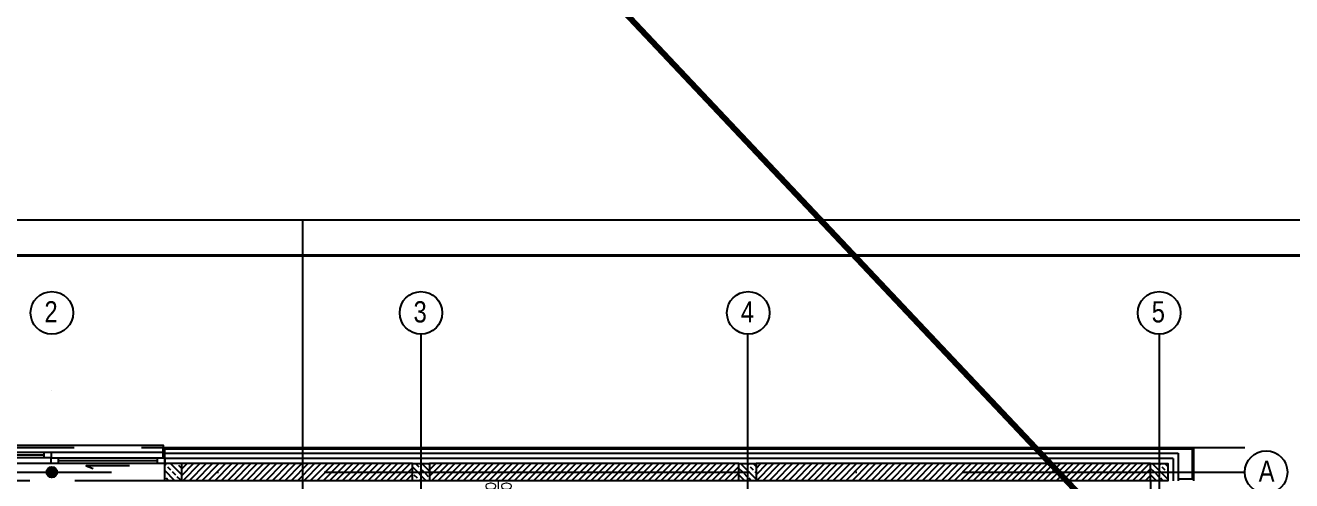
# Model space of a CAD drawing. Header units: millimetres. Extents: x -135140 to 267856, y -70704 to 149933.
# Drawn here: x -45393 to -27552, y 3440 to 9861 of the extents above; entities that cross this region are included whole.
import ezdxf
from ezdxf.enums import TextEntityAlignment as Align

# ---------------------------------------------------------------- set-up
doc = ezdxf.new("R2010")
doc.units = ezdxf.units.MM
doc.header["$LTSCALE"] = 99.9
for name, pattern in [('ACAD_ISO03W100', [30, 12, -18]), ('ACAD_ISO10W100', [18, 12, -3, 0, -3]), ('AUDIT_D_080509132939-0', [0]), ('HIDDEN', [9.525, 6.35, -3.175])]:
    doc.linetypes.add(name, pattern=pattern)
for name, color, linetype in [('+48_HACZE', 253, 'Continuous'), ('+48_MEBLE', 251, 'Continuous'), ('+48_OSIE', 8, 'Continuous'), ('+48_PODCIĄG', 250, 'ACAD_ISO03W100'), ('+48_SCIANY', 250, 'Continuous'), ('+48_STOLARKA OKNA', 250, 'Continuous'), ('+48_STOLARKA_OKNA', 250, 'Continuous'), ('+48_SŁUPY', 251, 'Continuous'), ('+48_WEŁNA', 252, 'Continuous'), ('+48_WIDOK', 250, 'Continuous'), ('+48_ŻELBET', 250, 'Continuous'), ('CP_LINENORM', 253, 'Continuous')]:
    doc.layers.add(name, color=color, linetype=linetype)
doc.layers.add('2DH_SYM', color=64, linetype='Continuous', lineweight=18)
doc.layers.add('CP_FRAME', color=223, linetype='Continuous', lineweight=35)
doc.styles.add('CP_ATTR', font='ROMANS.SHX')
doc.styles.add('WRP_ARIAL', font='ARIAL.TTF', dxfattribs={"width": 0.8})
doc.linetypes.add('BATTING', pattern='A,0.00254,-2.54,[134,ltypeshp.shx,S=2.54,R=0,X=-2.54,Y=0],-5.08,[134,ltypeshp.shx,S=2.54,R=180,X=2.54,Y=0],-2.54', length=10.16254)
pattern_1 = [(135, (-742073.9, -125572.43), (-89.802561, -89.802561), []), (135, (-742073.9, -125482.62), (-89.802561, -89.802561), [63.5, -31.75])]
pattern_2 = [(225, (-742073.9, -125572.43), (44.9012806, -44.9012806), [])]

# ---------------------------------------------------------------- blocks, each defined once
blk = doc.blocks.new('OZN_OSI')
at = {"layer": '+48_OSIE', "linetype": 'Continuous', "ltscale": 5}
blk.add_circle((0, -30), 30, dxfattribs=at)
at = {"layer": '+48_OSIE', "linetype": 'Continuous', "ltscale": 5, "style": 'WRP_ARIAL', "width": 0.8}
blk.add_attdef('NR', (-23.3, -43.5), '', height=30, dxfattribs=at)
blk = doc.blocks.new('A3_POZIOM')
at = {"linetype": 'Continuous'}
blk.add_lwpolyline([(-395, 0), (0, 0), (0, 287), (-395, 287)], close=True, dxfattribs=at)
at = {"layer": 'CP_LINENORM', "linetype": 'Continuous'}
blk.add_lwpolyline([(-415, -5), (5, -5), (5, 292), (-415, 292)], close=True, dxfattribs=at)
blk = doc.blocks.new('CPHS_DS06')
blk.add_line((0, 0), (1.55, 0))
at = {"style": 'CP_ATTR', "flags": 12}
for tag, p in [('EVAL_W_MM', (1.042, 0.275)), ('EVAL_H_MM', (1.042, -0.275))]:
    blk.add_attdef(tag, text='', height=0.35, dxfattribs=at).set_placement(p, align=Align.MIDDLE)
at = {"linetype": 'ByBlock', "style": 'CP_ATTR', "flags": 9}
blk.add_attdef('VAL', text='', height=0.00005, dxfattribs=at).set_placement((0.408, 0.182), align=Align.MIDDLE_LEFT)

msp = doc.modelspace()

# ---------------------------------------------------------------- hatches: boundary and pattern name
at = {"layer": '+48_HACZE'}
h = msp.add_hatch(dxfattribs=at)
h.set_pattern_fill('ANSI31', color=256, scale=3, angle=180, style=0)
h.set_pattern_definition([(225, (-742073.9025, -125572.427), (6.73519209, -6.73519209), [])])
edge = h.paths.add_edge_path()
edge.add_arc((-45019, 3560), 75, 0, 360)
at = {"layer": '+48_HACZE', "linetype": 'AUDIT_D_080509132939-0'}
h = msp.add_hatch(dxfattribs=at)
h.set_pattern_fill('ANSI33', color=256, scale=20, angle=90, style=0)
h.set_pattern_definition(pattern_1)
h.paths.add_polyline_path([(-43189, 3680), (-43429, 3680), (-43429, 3680), (-43429, 3560), (-43189, 3560)])
h.paths.add_polyline_path([(-43189, 3560), (-43429, 3560), (-43429, 3440), (-43189, 3440)])
at = {"layer": '+48_HACZE'}
h = msp.add_hatch(dxfattribs=at)
h.set_pattern_fill('ANSI31', color=256, scale=20, angle=180, style=0)
h.set_pattern_definition([(225, (-742073.9, -125572.43), (44.9012806, -44.9012806), [])])
h.paths.add_polyline_path([(-43153, 3680), (-43153, 3440), (-40547, 3440), (-40547, 3680)])
h.paths.add_polyline_path([(-43189, 3680), (-43189, 3440), (-43153, 3440), (-43153, 3680)])
h.paths.add_polyline_path([(-39944, 3440), (-39944, 3680), (-40547, 3680), (-40547, 3440)])
at = {"layer": '+48_HACZE', "linetype": 'AUDIT_D_080509132939-0'}
h = msp.add_hatch(dxfattribs=at)
h.set_pattern_fill('ANSI33', color=256, scale=20, angle=90, style=0)
h.set_pattern_definition([(135, (-742125.4, -125572.43), (-89.802561, -89.802561), []), (135, (-742125.4, -125482.62), (-89.802561, -89.802561), [63.5, -31.75])])
h.paths.add_polyline_path([(-39939, 3440), (-39939, 3680), (-39699, 3680), (-39699, 3440)])
at = {"layer": '+48_HACZE'}
h = msp.add_hatch(dxfattribs=at)
h.set_pattern_fill('ANSI31', color=256, scale=20, angle=180, style=0)
h.set_pattern_definition(pattern_2)
h.paths.add_polyline_path([(-35339, 3680), (-39699, 3680), (-39699, 3440), (-35339, 3440)])
at = {"layer": '+48_HACZE', "linetype": 'AUDIT_D_080509132939-0'}
h = msp.add_hatch(dxfattribs=at)
h.set_pattern_fill('ANSI33', color=256, scale=20, angle=90, style=0)
h.set_pattern_definition([(135, (-747873.9, -125572.43), (-89.802561, -89.802561), []), (135, (-747873.9, -125482.62), (-89.802561, -89.802561), [63.5, -31.75])])
h.paths.add_polyline_path([(-35339, 3680), (-35099, 3680), (-35099, 3440), (-35339, 3440)])
at = {"layer": '+48_HACZE'}
h = msp.add_hatch(dxfattribs=at)
h.set_pattern_fill('ANSI31', color=256, scale=20, angle=180, style=0)
h.set_pattern_definition(pattern_2)
h.paths.add_polyline_path([(-29539, 3680), (-35099, 3680), (-35099, 3440), (-29539, 3440)])
at = {"layer": '+48_HACZE', "linetype": 'AUDIT_D_080509132939-0'}
h = msp.add_hatch(dxfattribs=at)
h.set_pattern_fill('ANSI33', color=256, scale=20, angle=90, style=0)
h.set_pattern_definition(pattern_1)
h.paths.add_polyline_path([(-29539, 3680), (-29299, 3680), (-29299, 3440), (-29539, 3440)])

# ---------------------------------------------------------------- linework, layer by layer
at = {"layer": '+48_MEBLE'}
for points in [[(-45029, 3840), (-43429, 3840)], [(-45029, 3680), (-46629, 3680)]]:
    msp.add_lwpolyline(points, dxfattribs=at)
at = {"layer": '+48_OSIE', "linetype": 'ACAD_ISO10W100', "ltscale": 5}
for p, q in [((-45019, -20765), (-45019, 5506)), ((-39819, 5506), (-39819, -20765)), ((-35219, 5506), (-35219, -20765)), ((-29419, 5506), (-29419, -20765)), ((-59164, 3560), (-28211, 3560))]:
    msp.add_line(p, q, dxfattribs=at)
at = {"layer": '+48_PODCIĄG', "linetype": 'HIDDEN', "ltscale": 2}
for p, q in [((-45139, -16990), (-45139, 3440)), ((-44899, -16990), (-44899, 3440)), ((-39888, -16990), (-39888, 3440)), ((-39751, -16990), (-39751, 3440)), ((-29539, 3440), (-29539, -18160))]:
    msp.add_line(p, q, dxfattribs=at)
msp.add_lwpolyline([(-43429, 3440), (-46629, 3440)], dxfattribs=at)
at = {"layer": '+48_SCIANY'}
for p, q in [((-43429, 3440), (-43429, 3680)), ((-39939, 3680), (-43429, 3680)), ((-43189, 3440), (-43189, 3680)), ((-35339, 3680), (-39699, 3680)), ((-29539, 3680), (-35099, 3680)), ((-39939, 3440), (-43429, 3440)), ((-29539, 3440), (-39699, 3440))]:
    msp.add_line(p, q, dxfattribs=at)
at = {"layer": '+48_STOLARKA OKNA'}
for points in [[(-46629, 3840), (-45029, 3840), (-45029, 3760), (-46629, 3760)], [(-45129, 3840), (-45029, 3840), (-45029, 3760), (-45129, 3760)], [(-45029, 3760), (-43429, 3760), (-43429, 3680), (-45029, 3680)], [(-45029, 3760), (-44929, 3760), (-44929, 3680), (-45029, 3680)], [(-43529, 3760), (-43429, 3760), (-43429, 3680), (-43529, 3680)]]:
    msp.add_lwpolyline(points, close=True, dxfattribs=at)
for points in [[(-45129, 3800), (-46529, 3800)], [(-43529, 3720), (-44929, 3720)]]:
    msp.add_lwpolyline(points, dxfattribs=at)
at = {"layer": '+48_STOLARKA_OKNA'}
msp.add_lwpolyline([(-43924, 3650), (-44534, 3650), (-44436, 3614)], dxfattribs=at)
at = {"layer": '+48_SŁUPY', "linetype": 'AUDIT_D_080509132939-0'}
msp.add_circle((-45019, 3560), 75, dxfattribs=at)
at = {"layer": '+48_WEŁNA', "linetype": 'BATTING', "ltscale": 0.07}
msp.add_line((-29224, 3755), (-43429, 3755), dxfattribs=at)
at = {"layer": '+48_WEŁNA', "linetype": 'BATTING', "ltscale": 0.7}
msp.add_line((-29224, 3755), (-29224, 3440), dxfattribs=at)
at = {"layer": '+48_WIDOK', "linetype": 'HIDDEN', "ltscale": 3}
msp.add_line((-46609, 3910), (-43449, 3910), dxfattribs=at)
at = {"layer": '+48_WIDOK'}
for p, q in [((-43449, 3760), (-43449, 3910)), ((-43449, 3910), (-28929, 3910)), ((-43429, 3680), (-43429, 3890)), ((-43429, 3890), (-28949, 3890)), ((-43429, 3830), (-29149, 3830)), ((-29149, 3830), (-29149, 3440)), ((-28929, 3910), (-28211, 3910)), ((-28949, 3460), (-29149, 3460))]:
    msp.add_line(p, q, dxfattribs=at)
for points in [[(-46609, 3910), (-46609, 3940), (-43449, 3940), (-43449, 3910)], [(-28949, 3460), (-28949, 3890)], [(-28929, 3440), (-28929, 3910)]]:
    msp.add_lwpolyline(points, dxfattribs=at)
at = {"layer": '+48_ŻELBET', "linetype": 'AUDIT_D_080509132939-0'}
for points in [[(-39939, 3680), (-39699, 3680), (-39699, 3440), (-39939, 3440)], [(-35339, 3680), (-35099, 3680), (-35099, 3440), (-35339, 3440)], [(-29539, 3680), (-29299, 3680), (-29299, 3440), (-29539, 3440)]]:
    msp.add_lwpolyline(points, close=True, dxfattribs=at)
at = {"color": 1, "lineweight": 100, "ltscale": 0.15}
msp.add_line((-124516, 102925), (23456, -54024), dxfattribs=at)
at = {"layer": 'CP_FRAME', "ltscale": 0.15}
msp.add_lwpolyline([(-60485, 6613), (-27011, 6613), (-27011, -22084), (-60485, -22084)], close=True, dxfattribs=at)
at = {"layer": 'Defpoints', "ltscale": 0.15}
msp.add_line((-41485, -22587), (-41485, 7113), dxfattribs=at)

# ---------------------------------------------------------------- block references
at = {"layer": '+48_OSIE'}
ref = msp.add_blockref('OZN_OSI', (-45019, 6106), dxfattribs=dict(at, xscale=10, yscale=10, zscale=10))
ref.add_attrib('NR', '2', (-45124, 5671), dxfattribs={"linetype": 'Continuous', "ltscale": 5, "height": 300, "style": 'WRP_ARIAL', "width": 0.8})
ref = msp.add_blockref('OZN_OSI', (-39819, 6106), dxfattribs=dict(at, xscale=10, yscale=10, zscale=10))
ref.add_attrib('NR', '3', (-39924, 5671), dxfattribs={"linetype": 'Continuous', "ltscale": 5, "height": 300, "style": 'WRP_ARIAL', "width": 0.8})
ref = msp.add_blockref('OZN_OSI', (-35208, 6106), dxfattribs=dict(at, xscale=10, yscale=10, zscale=10))
ref.add_attrib('NR', '4', (-35313, 5671), dxfattribs={"linetype": 'Continuous', "ltscale": 5, "height": 300, "style": 'WRP_ARIAL', "width": 0.8})
ref = msp.add_blockref('OZN_OSI', (-29419, 6106), dxfattribs=dict(at, xscale=10, yscale=10, zscale=10))
ref.add_attrib('NR', '5', (-29524, 5671), dxfattribs={"linetype": 'Continuous', "ltscale": 5, "height": 300, "style": 'WRP_ARIAL', "width": 0.8})
ref = msp.add_blockref('OZN_OSI', (-27912, 3860), dxfattribs=dict(at, xscale=10, yscale=10, zscale=10))
ref.add_attrib('NR', 'A', (-28017, 3424), dxfattribs={"linetype": 'Continuous', "ltscale": 5, "height": 300, "style": 'WRP_ARIAL', "width": 0.8})
at = {"layer": '2DH_SYM', "ltscale": 0.15, "xscale": 400, "yscale": 400, "zscale": 400, "rotation": 90}
msp.add_blockref('CPHS_DS06', (-38725, 2825), dxfattribs=at).add_auto_attribs({'EVAL_W_MM': '300', 'EVAL_H_MM': '100'})
at = {"layer": 'CP_FRAME', "ltscale": 0.15, "xscale": 100, "yscale": 100, "zscale": 10}
msp.add_blockref('A3_POZIOM', (-20985, -22087), dxfattribs=at)

doc.saveas('drawing.dxf')
